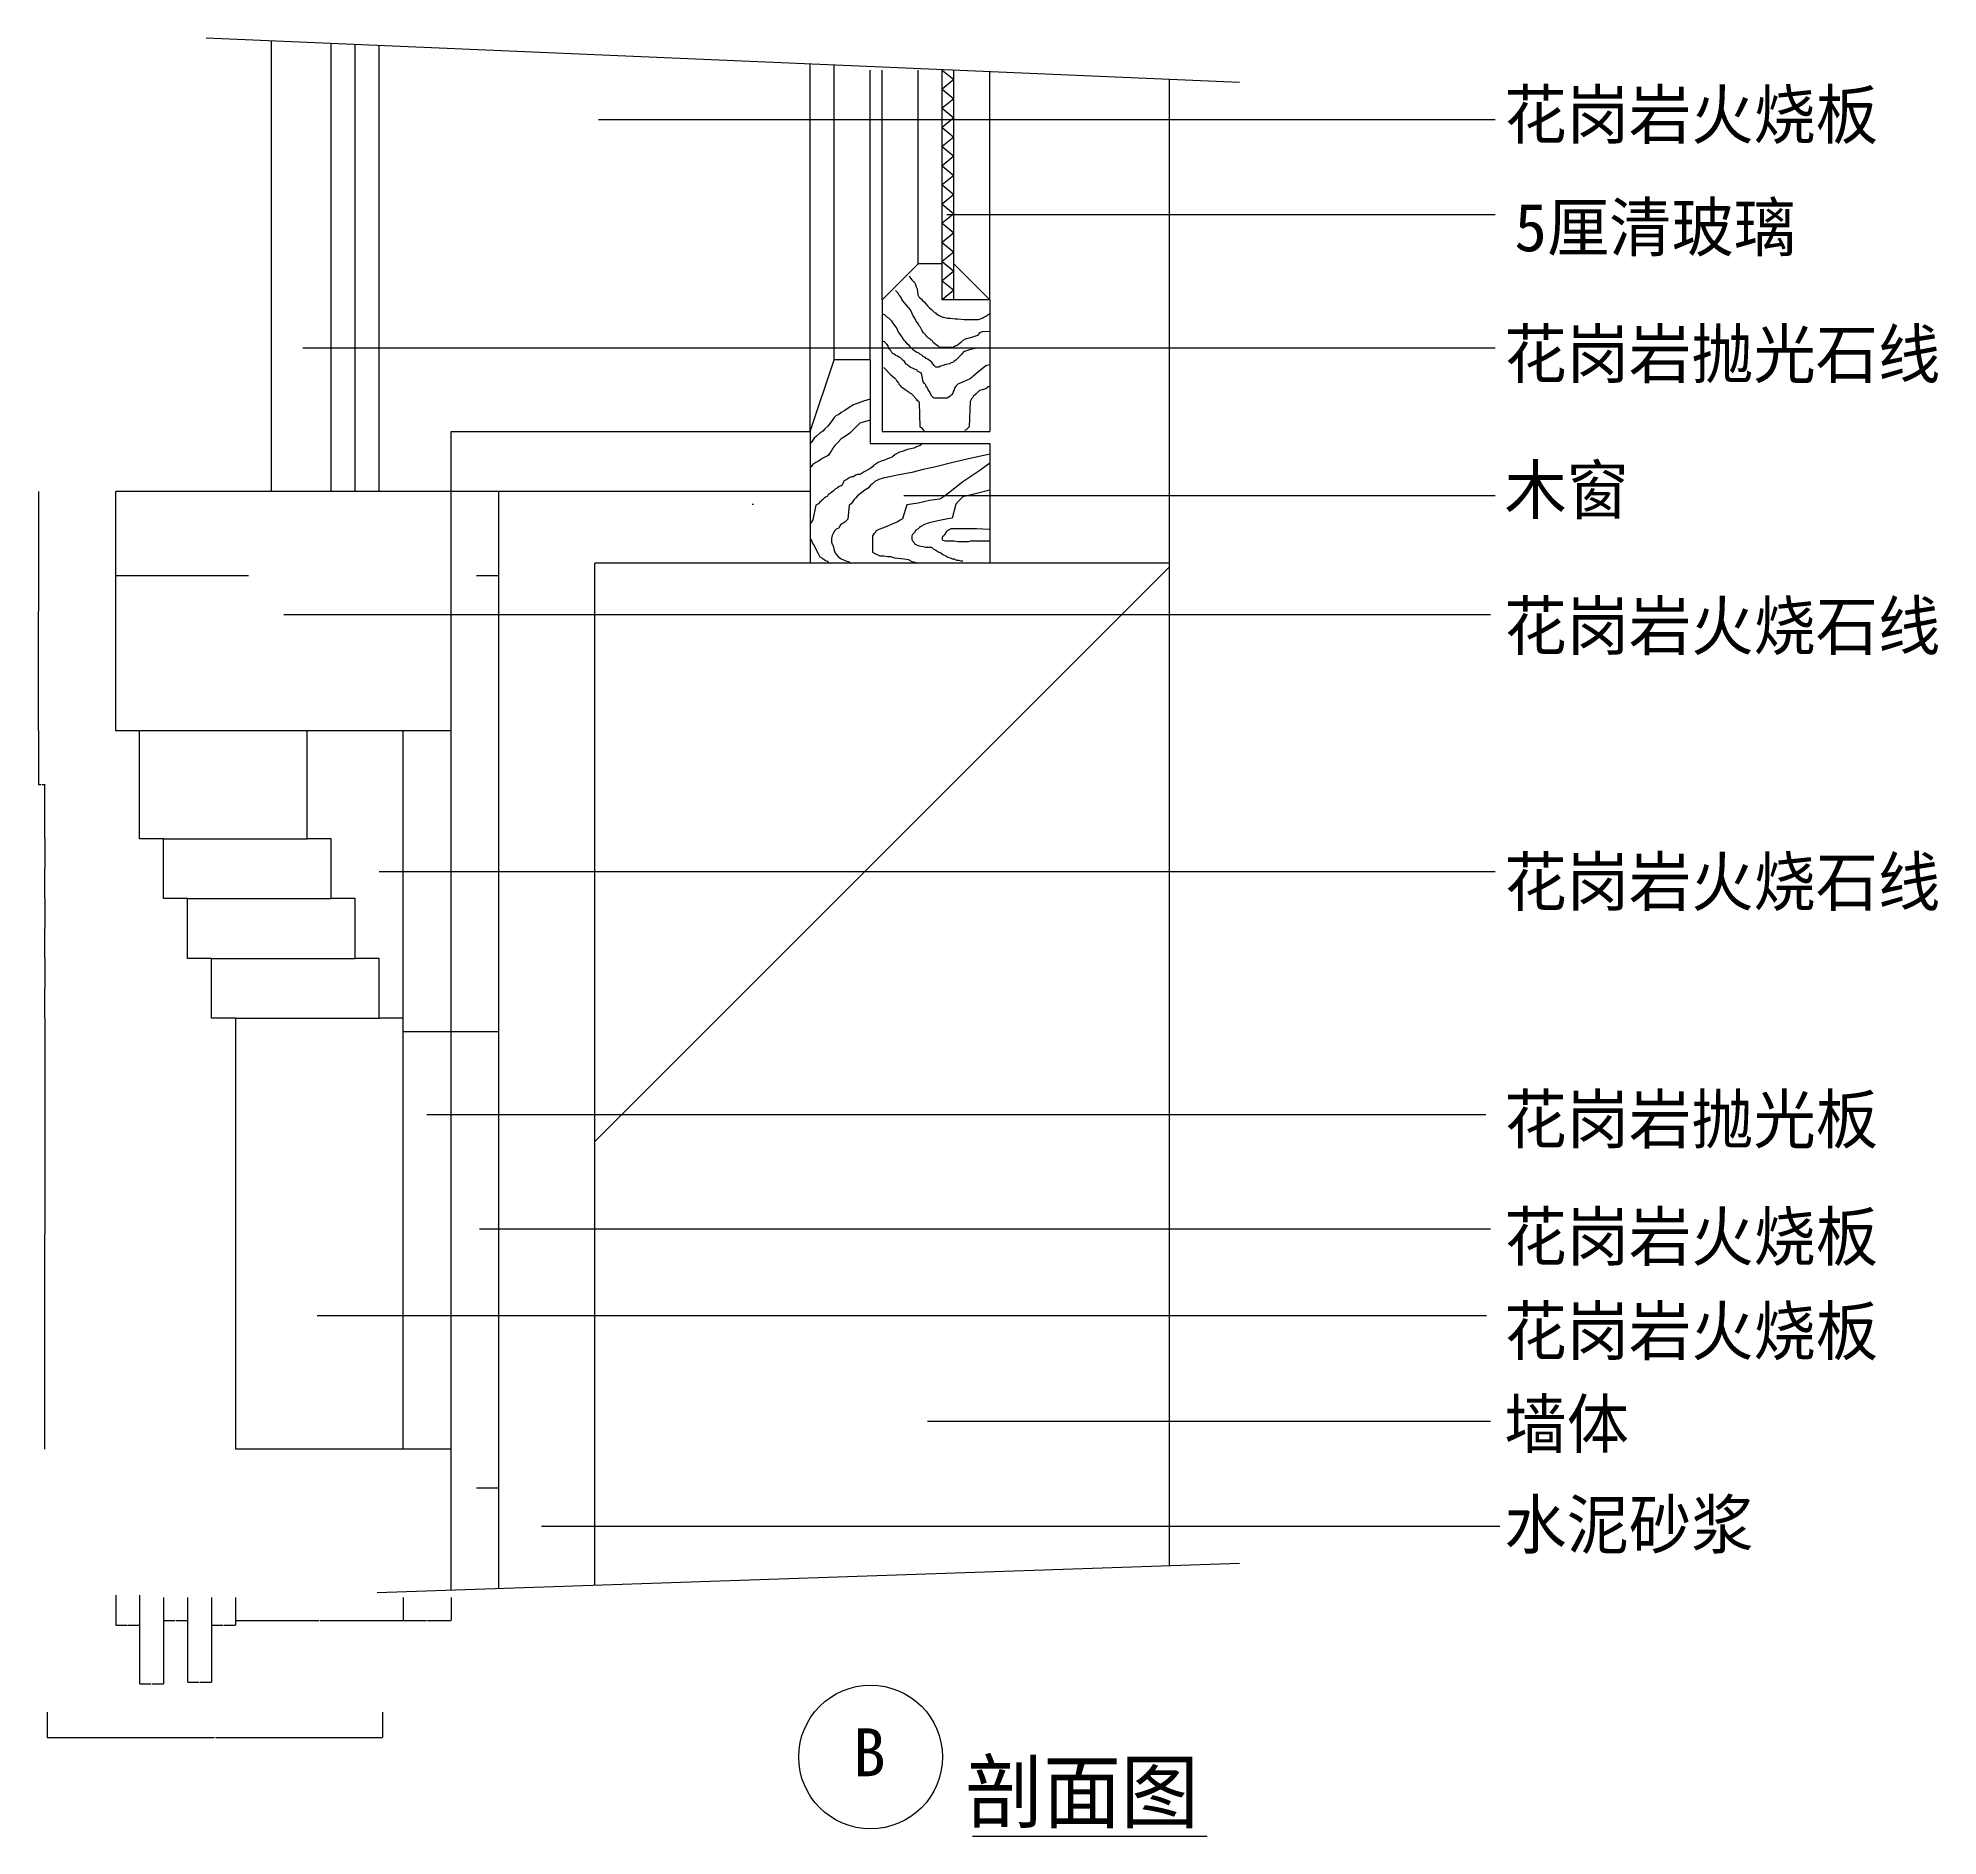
# Model space of a CAD drawing. Header units: metres. Extents: x 204 to 9002, y 227 to 11768.
# Drawn here: x 514 to 4481, y 227 to 3981 of the extents above; entities that cross this region are included whole.
import ezdxf

# ---------------------------------------------------------------- set-up
doc = ezdxf.new("R2010")
doc.units = ezdxf.units.M
for name, color, linetype in [('2', 2, 'Continuous'), ('3', 3, 'Continuous'), ('4', 4, 'Continuous'), ('7', 7, 'Continuous'), ('BH', 3, 'Continuous'), ('DIM', 3, 'Continuous'), ('TEXT', 3, 'Continuous')]:
    doc.layers.add(name, color=color, linetype=linetype)
doc.dimstyles.get("Standard").update_dxf_attribs({"dimtxt": 2.5, "dimasz": 2.5, "dimexe": 1.25, "dimexo": 0.625, "dimtad": 1, "dimcen": 2.5, "dimazin": 3, "dimtfac": 1, "dimtmove": 0, "dimatfit": 3})

# ---------------------------------------------------------------- blocks, each defined once
blk = doc.blocks.new('BH2')
at = {"layer": 'BH'}
blk.add_lwpolyline([(0, 32), (5, 28), (0, 24), (5, 20), (0, 16), (5, 12), (0, 8), (5, 4), (0, 0)], dxfattribs=at)
blk = doc.blocks.new('*D1')
for p, q in [((528.98, 2184.16), (528.98, 2121.66)), ((528.73, 2121.66), (528.48, 2121.66)), ((528.98, 2059.16), (528.98, 2121.66)), ((528.98, 2121.66), (528.98, 2121.66)), ((529.23, 2121.66), (529.48, 2121.66))]:
    blk.add_line(p, q)
at = {"layer": 'Defpoints'}
for p in [(528.98, 2184.16), (528.98, 2121.66), (528.98, 2059.16)]:
    blk.add_point(p, dxfattribs=at)
at = {"layer": 'DIM', "insert": (528.98, 2122.785), "char_height": 1, "attachment_point": 5}
blk.add_mtext('25', dxfattribs=at)
blk = doc.blocks.new('*D2')
for p, q in [((528.98, 2309.16), (528.98, 2246.66)), ((528.73, 2246.66), (528.48, 2246.66)), ((528.98, 2184.16), (528.98, 2246.66)), ((528.98, 2246.66), (528.98, 2246.66)), ((529.23, 2246.66), (529.48, 2246.66))]:
    blk.add_line(p, q)
at = {"layer": 'Defpoints'}
for p in [(528.98, 2309.16), (528.98, 2246.66), (528.98, 2184.16)]:
    blk.add_point(p, dxfattribs=at)
at = {"layer": 'DIM', "insert": (528.98, 2247.785), "char_height": 1, "attachment_point": 5}
blk.add_mtext('25', dxfattribs=at)
blk = doc.blocks.new('*D3')
for p, q in [((515.53, 2534.16), (515.53, 2421.66)), ((521.255, 2421.66), (515.28, 2421.66)), ((529.23, 2421.66), (523.255, 2421.66)), ((528.98, 2309.16), (528.98, 2421.66))]:
    blk.add_line(p, q)
at = {"layer": 'Defpoints'}
for p in [(515.53, 2534.16), (528.98, 2421.66), (528.98, 2309.16)]:
    blk.add_point(p, dxfattribs=at)
at = {"layer": 'DIM', "insert": (522.255, 2421.66), "char_height": 1, "attachment_point": 5}
blk.add_mtext('45', dxfattribs=at)
blk = doc.blocks.new('*D4')
for p, q in [((515.53, 3034.16), (515.53, 2784.16)), ((515.28, 2784.16), (515.03, 2784.16)), ((515.53, 2534.16), (515.53, 2784.16)), ((515.53, 2784.16), (515.53, 2784.16)), ((515.78, 2784.16), (516.03, 2784.16))]:
    blk.add_line(p, q)
at = {"layer": 'Defpoints'}
for p in [(515.53, 3034.16), (515.53, 2784.16), (515.53, 2534.16)]:
    blk.add_point(p, dxfattribs=at)
at = {"layer": 'DIM', "insert": (515.53, 2785.285), "char_height": 1, "attachment_point": 5}
blk.add_mtext('100', dxfattribs=at)
blk = doc.blocks.new('*D5')
for p, q in [((528.98, 1934.16), (528.98, 1484.16)), ((528.73, 1484.16), (528.48, 1484.16)), ((528.98, 1034.16), (528.98, 1484.16)), ((528.98, 1484.16), (528.98, 1484.16)), ((529.23, 1484.16), (529.48, 1484.16))]:
    blk.add_line(p, q)
at = {"layer": 'Defpoints'}
for p in [(528.98, 1934.16), (528.98, 1484.16), (528.98, 1034.16)]:
    blk.add_point(p, dxfattribs=at)
at = {"layer": 'DIM', "insert": (528.98, 1485.285), "char_height": 1, "attachment_point": 5}
blk.add_mtext('180', dxfattribs=at)
blk = doc.blocks.new('*D6')
for p, q in [((528.98, 2059.16), (528.98, 1996.66)), ((528.73, 1996.66), (528.48, 1996.66)), ((528.98, 1934.16), (528.98, 1996.66)), ((528.98, 1996.66), (528.98, 1996.66)), ((529.23, 1996.66), (529.48, 1996.66))]:
    blk.add_line(p, q)
at = {"layer": 'Defpoints'}
for p in [(528.98, 2059.16), (528.98, 1996.66), (528.98, 1934.16)]:
    blk.add_point(p, dxfattribs=at)
at = {"layer": 'DIM', "insert": (528.98, 1997.785), "char_height": 1, "attachment_point": 5}
blk.add_mtext('25', dxfattribs=at)
blk = doc.blocks.new('*D7')
for p, q in [((926.59, 724.72), (926.59, 676.77)), ((1276.59, 724.72), (1276.59, 676.77)), ((926.84, 676.77), (1100.59, 676.77)), ((1102.59, 676.77), (1276.34, 676.77))]:
    blk.add_line(p, q)
at = {"layer": 'Defpoints'}
for p in [(926.59, 724.72), (1276.59, 724.72), (926.59, 676.77)]:
    blk.add_point(p, dxfattribs=at)
at = {"layer": 'DIM', "insert": (1101.59, 676.77), "char_height": 1, "attachment_point": 5}
blk.add_mtext('70', dxfattribs=at)
blk = doc.blocks.new('*D8')
for p, q in [((533.35, 485.45), (533.35, 432.44)), ((1233.35, 485.45), (1233.35, 432.44)), ((533.6, 432.44), (881.85, 432.44)), ((884.85, 432.44), (1233.1, 432.44))]:
    blk.add_line(p, q)
at = {"layer": 'Defpoints'}
for p in [(533.35, 485.45), (1233.35, 485.45), (533.35, 432.44)]:
    blk.add_point(p, dxfattribs=at)
at = {"layer": 'DIM', "insert": (883.35, 432.44), "char_height": 1, "attachment_point": 5}
blk.add_mtext('140', dxfattribs=at)
blk = doc.blocks.new('*D9')
for p, q in [((876.59, 724.72), (876.59, 666.77)), ((926.59, 724.72), (926.59, 666.77)), ((876.84, 666.77), (900.59, 666.77)), ((902.59, 666.77), (926.34, 666.77))]:
    blk.add_line(p, q)
at = {"layer": 'Defpoints'}
for p in [(876.59, 724.72), (926.59, 724.72), (876.59, 666.77)]:
    blk.add_point(p, dxfattribs=at)
at = {"layer": 'DIM', "insert": (901.59, 666.77), "char_height": 1, "attachment_point": 5}
blk.add_mtext('10', dxfattribs=at)
blk = doc.blocks.new('*D10')
for p, q in [((826.59, 724.72), (826.59, 547.76)), ((876.59, 724.72), (876.59, 547.76)), ((826.84, 547.76), (850.59, 547.76)), ((852.59, 547.76), (876.34, 547.76))]:
    blk.add_line(p, q)
at = {"layer": 'Defpoints'}
for p in [(826.59, 724.72), (876.59, 724.72), (826.59, 547.76)]:
    blk.add_point(p, dxfattribs=at)
at = {"layer": 'DIM', "insert": (851.59, 547.76), "char_height": 1, "attachment_point": 5}
blk.add_mtext('10', dxfattribs=at)
blk = doc.blocks.new('*D11')
for p, q in [((776.59, 724.72), (776.59, 676.77)), ((826.59, 724.72), (826.59, 676.77)), ((776.84, 676.77), (800.59, 676.77)), ((802.59, 676.77), (826.34, 676.77))]:
    blk.add_line(p, q)
at = {"layer": 'Defpoints'}
for p in [(776.59, 724.72), (826.59, 724.72), (776.59, 676.77)]:
    blk.add_point(p, dxfattribs=at)
at = {"layer": 'DIM', "insert": (801.59, 676.77), "char_height": 1, "attachment_point": 5}
blk.add_mtext('10', dxfattribs=at)
blk = doc.blocks.new('*D12')
for p, q in [((676.59, 729.76), (676.59, 666.77)), ((726.59, 729.76), (726.59, 666.77)), ((676.84, 666.77), (700.59, 666.77)), ((702.59, 666.77), (726.34, 666.77))]:
    blk.add_line(p, q)
at = {"layer": 'Defpoints'}
for p in [(676.59, 729.76), (726.59, 729.76), (676.59, 666.77)]:
    blk.add_point(p, dxfattribs=at)
at = {"layer": 'DIM', "insert": (701.59, 666.77), "char_height": 1, "attachment_point": 5}
blk.add_mtext('10', dxfattribs=at)
blk = doc.blocks.new('*D13')
for p, q in [((726.59, 729.76), (726.59, 544.83)), ((776.59, 724.72), (776.59, 544.83)), ((726.84, 544.83), (750.59, 544.83)), ((752.59, 544.83), (776.34, 544.83))]:
    blk.add_line(p, q)
at = {"layer": 'Defpoints'}
for p in [(726.59, 729.76), (776.59, 724.72), (726.59, 544.83)]:
    blk.add_point(p, dxfattribs=at)
at = {"layer": 'DIM', "insert": (751.59, 544.83), "char_height": 1, "attachment_point": 5}
blk.add_mtext('10', dxfattribs=at)
blk = doc.blocks.new('*D14')
for p, q in [((1276.59, 724.72), (1276.59, 676.77)), ((1376.59, 724.72), (1376.59, 676.77)), ((1276.84, 676.77), (1325.59, 676.77)), ((1327.59, 676.77), (1376.34, 676.77))]:
    blk.add_line(p, q)
at = {"layer": 'Defpoints'}
for p in [(1276.59, 724.72), (1376.59, 724.72), (1276.59, 676.77)]:
    blk.add_point(p, dxfattribs=at)
at = {"layer": 'DIM', "insert": (1326.59, 676.77), "char_height": 1, "attachment_point": 5}
blk.add_mtext('20', dxfattribs=at)

msp = doc.modelspace()

# ---------------------------------------------------------------- hatches: boundary and pattern name
at = {"layer": 'BH'}
h = msp.add_hatch(dxfattribs=at)
h.set_pattern_fill('BRASS', scale=300)
h.paths.add_polyline_path([(2126.59, 3034.16), (2126.59, 3159.16), (1376.59, 3159.16), (1376.59, 3034.16), (1476.59, 3034.16), (1526.59, 3034.16)])
h.paths.add_polyline_path([(1376.59, 2534.16), (1376.59, 3034.16), (676.59, 3034.16), (676.59, 2534.16)])
h.paths.add_polyline_path([(1276.59, 2534.16), (1076.59, 2534.16), (1076.59, 2309.16), (1126.59, 2309.16), (1126.59, 2184.16), (1176.59, 2184.16), (1176.59, 2059.16), (1226.59, 2059.16), (1226.59, 1934.16), (1276.59, 1934.16)])
h.paths.add_polyline_path([(1376.59, 2534.16), (1276.59, 2534.16), (1276.59, 1034.16), (1376.59, 1034.16)])
h.paths.add_polyline_path([(1376.59, 740.55), (1476.59, 743.95), (1476.59, 3034.16), (1376.59, 3034.16)])
h = msp.add_hatch(dxfattribs=at)
h.set_pattern_fill('AR-CONC', scale=15)
h.paths.add_polyline_path([(1676.59, 2884.16), (2126.59, 2884.16), (2126.59, 3034.16), (1476.59, 3034.16), (1476.59, 743.95), (1676.59, 750.75)])
h = msp.add_hatch(dxfattribs=at)
h.set_pattern_fill('ANSI31', scale=1500)
h.paths.add_polyline_path([(2876.59, 2884.16), (1676.59, 2884.16), (1676.59, 750.75), (2876.59, 791.53)])

# ---------------------------------------------------------------- linework, layer by layer
at = {"layer": '2'}
for p, q in [((2876.59, 2884.16), (1676.59, 2884.16)), ((1676.59, 750.75), (1676.59, 2884.16)), ((2876.59, 791.53), (2876.59, 2884.16))]:
    msp.add_line(p, q, dxfattribs=at)
at = {"layer": '3'}
for p, q in [((865.26, 3981.02), (3022.43, 3888.64)), ((2176.59, 3309.16), (2176.59, 3924.87)), ((2351.59, 3509.16), (2351.59, 3914.16)), ((1222.61, 735.32), (3022.43, 796.49))]:
    msp.add_line(p, q, dxfattribs=at)
at = {"layer": '4'}
for p, q in [((1001.59, 3034.16), (1001.59, 3975.19)), ((1226.59, 3034.16), (1226.59, 3965.55)), ((2876.59, 2884.16), (2876.59, 3894.89)), ((2351.59, 3509.16), (2276.59, 3434.16)), ((2401.59, 3509.16), (2351.59, 3509.16)), ((2426.59, 3509.16), (2501.59, 3434.16)), ((2276.59, 3434.16), (2276.59, 3159.16)), ((2501.59, 3434.16), (2401.59, 3434.16)), ((2501.59, 3434.16), (2501.59, 3159.16)), ((2126.59, 3159.16), (2176.59, 3309.16)), ((2251.59, 3309.16), (2176.59, 3309.16)), ((2251.59, 3309.16), (2251.59, 3134.16)), ((1376.59, 3159.16), (2126.59, 3159.16)), ((1376.59, 3034.16), (1376.59, 3159.16)), ((2126.59, 3159.16), (2126.59, 2884.16)), ((2251.59, 3134.16), (2501.59, 3134.16)), ((2276.59, 3159.16), (2501.59, 3159.16)), ((2501.59, 3134.16), (2501.59, 2884.16)), ((676.59, 2534.16), (676.59, 3034.16)), ((1526.59, 3034.16), (676.59, 3034.16)), ((1376.59, 740.55), (1376.59, 3034.16)), ((1476.59, 3034.16), (1376.59, 3034.16)), ((2126.59, 3034.16), (1426.59, 3034.16)), ((1476.59, 743.95), (1476.59, 3034.16)), ((1376.59, 2534.16), (676.59, 2534.16)), ((1276.59, 1034.16), (1276.59, 2534.16)), ((926.59, 1934.16), (926.59, 1034.16)), ((1376.59, 1034.16), (926.59, 1034.16))]:
    msp.add_line(p, q, dxfattribs=at)
for points in [[(926.59, 1934.16), (876.59, 1934.16), (876.59, 2059.16), (826.59, 2059.16), (826.59, 2184.16), (776.59, 2184.16), (776.59, 2309.16), (726.59, 2309.16), (726.59, 2534.16)], [(1276.59, 1934.16), (1226.59, 1934.16), (1226.59, 2059.16), (1176.59, 2059.16), (1176.59, 2184.16), (1126.59, 2184.16), (1126.59, 2309.16), (1076.59, 2309.16), (1076.59, 2534.16)]]:
    msp.add_lwpolyline(points, dxfattribs=at)
at = {"layer": '7'}
for p, q in [((1126.59, 3034.16), (1126.59, 3969.83)), ((1176.59, 3034.16), (1176.59, 3967.69)), ((2126.59, 3159.16), (2126.59, 3927.01)), ((2251.59, 3309.16), (2251.59, 3914.16)), ((2276.59, 3434.16), (2276.59, 3914.16)), ((2401.59, 3434.16), (2401.59, 3915.23)), ((2426.59, 3434.16), (2426.59, 3914.16)), ((2501.59, 3434.16), (2501.59, 3910.95)), ((776.59, 2309.16), (1076.59, 2309.16)), ((826.59, 2184.16), (1126.59, 2184.16)), ((876.59, 2059.16), (1176.59, 2059.16)), ((926.59, 1934.16), (1226.59, 1934.16))]:
    msp.add_line(p, q, dxfattribs=at)
at = {"layer": 'BH'}
for p, q in [((2307.05, 3450.74), (2304.33, 3453.46)), ((2333.33, 3484.32), (2336.05, 3479.78)), ((2336.05, 3479.78), (2338.77, 3476.15)), ((2338.77, 3476.15), (2341.49, 3473.43)), ((2341.49, 3473.43), (2343.3, 3471.62)), ((2343.3, 3471.62), (2345.12, 3468.89)), ((2345.12, 3468.89), (2346.02, 3466.17)), ((2346.02, 3466.17), (2347.83, 3461.63)), ((2347.83, 3461.63), (2349.65, 3457.09)), ((2349.65, 3457.09), (2351.46, 3444.39)), ((2309.77, 3448.02), (2307.05, 3450.74)), ((2311.58, 3444.39), (2309.77, 3448.02)), ((2313.39, 3442.57), (2311.58, 3444.39)), ((2314.3, 3440.76), (2313.39, 3442.57)), ((2316.11, 3438.94), (2314.3, 3440.76)), ((2317.93, 3435.31), (2316.11, 3438.94)), ((2320.64, 3431.68), (2317.93, 3435.31)), ((2323.36, 3428.05), (2320.64, 3431.68)), ((2336.05, 3413.53), (2323.36, 3428.05)), ((2341.49, 3400.83), (2336.05, 3413.53)), ((2351.46, 3444.39), (2353.27, 3440.76)), ((2353.27, 3440.76), (2355.99, 3438.04)), ((2355.99, 3438.04), (2357.8, 3436.22)), ((2357.8, 3436.22), (2360.52, 3432.59)), ((2360.52, 3432.59), (2364.15, 3429.87)), ((2364.15, 3429.87), (2367.77, 3426.24)), ((2367.77, 3426.24), (2371.4, 3421.7)), ((2371.4, 3421.7), (2375.02, 3418.07)), ((2375.02, 3418.07), (2379.56, 3414.44)), ((2379.56, 3414.44), (2383.18, 3410.81)), ((2282.58, 3402.64), (2278.05, 3404.46)), ((2288.02, 3397.2), (2282.58, 3402.64)), ((2290.74, 3396.29), (2288.02, 3397.2)), ((2293.45, 3393.57), (2290.74, 3396.29)), ((2297.08, 3389.94), (2293.45, 3393.57)), ((2299.8, 3385.4), (2297.08, 3389.94)), ((2301.61, 3382.67), (2299.8, 3385.4)), ((2303.42, 3380.86), (2301.61, 3382.67)), ((2306.14, 3377.23), (2303.42, 3380.86)), ((2307.96, 3374.51), (2306.14, 3377.23)), ((2308.86, 3370.88), (2307.96, 3374.51)), ((2345.12, 3396.29), (2341.49, 3400.83)), ((2346.93, 3390.84), (2345.12, 3396.29)), ((2349.65, 3387.21), (2346.93, 3390.84)), ((2352.37, 3383.58), (2349.65, 3387.21)), ((2354.18, 3379.95), (2352.37, 3383.58)), ((2355.99, 3378.14), (2354.18, 3379.95)), ((2359.62, 3370.88), (2355.99, 3378.14)), ((2383.18, 3410.81), (2385.9, 3408.09)), ((2385.9, 3408.09), (2387.71, 3407.18)), ((2387.71, 3407.18), (2389.53, 3405.36)), ((2389.53, 3405.36), (2392.25, 3403.55)), ((2392.25, 3403.55), (2395.87, 3401.73)), ((2395.87, 3401.73), (2398.59, 3399.92)), ((2398.59, 3399.92), (2403.12, 3398.1)), ((2403.12, 3398.1), (2407.65, 3397.2)), ((2407.65, 3397.2), (2413.09, 3396.29)), ((2413.09, 3396.29), (2418.53, 3396.29)), ((2418.53, 3396.29), (2423.97, 3395.38)), ((2423.97, 3395.38), (2429.4, 3394.47)), ((2429.4, 3394.47), (2434.84, 3394.47)), ((2434.84, 3394.47), (2447.53, 3393.57)), ((2447.53, 3393.57), (2477.44, 3393.57)), ((2477.44, 3393.57), (2481.97, 3394.47)), ((2481.97, 3394.47), (2485.6, 3396.29)), ((2485.6, 3396.29), (2489.22, 3398.1)), ((2489.22, 3398.1), (2492.85, 3399.92)), ((2492.85, 3399.92), (2497.38, 3402.64)), ((2497.38, 3402.64), (2500.1, 3404.46)), ((2500.1, 3404.46), (2501.59, 3405.95)), ((2281.67, 3346.37), (2278.95, 3347.28)), ((2286.2, 3341.84), (2281.67, 3346.37)), ((2288.92, 3338.2), (2286.2, 3341.84)), ((2289.83, 3334.57), (2288.92, 3338.2)), ((2290.74, 3331.85), (2289.83, 3334.57)), ((2292.55, 3330.94), (2290.74, 3331.85)), ((2311.58, 3366.34), (2308.86, 3370.88)), ((2314.3, 3362.71), (2311.58, 3366.34)), ((2317.02, 3358.17), (2314.3, 3362.71)), ((2318.83, 3355.45), (2317.02, 3358.17)), ((2319.74, 3353.63), (2318.83, 3355.45)), ((2322.46, 3350), (2319.74, 3353.63)), ((2325.18, 3347.28), (2322.46, 3350)), ((2328.8, 3342.74), (2325.18, 3347.28)), ((2333.33, 3339.11), (2328.8, 3342.74)), ((2336.05, 3335.48), (2333.33, 3339.11)), ((2338.77, 3332.76), (2336.05, 3335.48)), ((2341.49, 3330.04), (2338.77, 3332.76)), ((2363.24, 3365.43), (2359.62, 3370.88)), ((2365.05, 3363.62), (2363.24, 3365.43)), ((2366.87, 3360.89), (2365.05, 3363.62)), ((2368.68, 3359.99), (2366.87, 3360.89)), ((2370.49, 3357.26), (2368.68, 3359.99)), ((2373.21, 3354.54), (2370.49, 3357.26)), ((2375.93, 3352.73), (2373.21, 3354.54)), ((2378.65, 3350), (2375.93, 3352.73)), ((2381.37, 3349.1), (2378.65, 3350)), ((2383.18, 3345.47), (2381.37, 3349.1)), ((2386.81, 3342.74), (2383.18, 3345.47)), ((2389.53, 3340.02), (2386.81, 3342.74)), ((2393.15, 3338.2), (2389.53, 3340.02)), ((2395.87, 3335.48), (2393.15, 3338.2)), ((2398.59, 3334.57), (2395.87, 3335.48)), ((2423.06, 3334.57), (2398.59, 3334.57)), ((2425.78, 3335.48), (2423.06, 3334.57)), ((2429.4, 3337.3), (2425.78, 3335.48)), ((2433.03, 3339.11), (2429.4, 3337.3)), ((2436.66, 3341.84), (2433.03, 3339.11)), ((2441.19, 3345.47), (2436.66, 3341.84)), ((2444.81, 3349.1), (2441.19, 3345.47)), ((2450.25, 3351.82), (2444.81, 3349.1)), ((2462.94, 3355.45), (2450.25, 3351.82)), ((2473.82, 3333.67), (2459.31, 3330.04)), ((2475.63, 3359.99), (2462.94, 3355.45)), ((2501.59, 3333.67), (2473.82, 3333.67)), ((2480.16, 3365.43), (2475.63, 3359.99)), ((2485.6, 3367.25), (2480.16, 3365.43)), ((2500.1, 3368.15), (2485.6, 3367.25)), ((2501.59, 3368.15), (2500.1, 3368.15)), ((2279.86, 3292.83), (2294.36, 3278.31)), ((2293.45, 3329.13), (2292.55, 3330.94)), ((2295.27, 3327.31), (2293.45, 3329.13)), ((2297.08, 3324.59), (2295.27, 3327.31)), ((2299.8, 3321.87), (2297.08, 3324.59)), ((2301.61, 3320.96), (2299.8, 3321.87)), ((2305.24, 3318.24), (2301.61, 3320.96)), ((2308.86, 3316.42), (2305.24, 3318.24)), ((2312.49, 3314.61), (2308.86, 3316.42)), ((2314.3, 3313.7), (2312.49, 3314.61)), ((2320.64, 3307.35), (2314.3, 3313.7)), ((2323.36, 3305.53), (2320.64, 3307.35)), ((2326.99, 3300.09), (2323.36, 3305.53)), ((2329.71, 3298.27), (2326.99, 3300.09)), ((2332.43, 3295.55), (2329.71, 3298.27)), ((2336.05, 3292.83), (2332.43, 3295.55)), ((2339.68, 3291.92), (2336.05, 3292.83)), ((2345.12, 3327.31), (2341.49, 3330.04)), ((2348.74, 3324.59), (2345.12, 3327.31)), ((2352.37, 3323.68), (2348.74, 3324.59)), ((2355.09, 3320.96), (2352.37, 3323.68)), ((2358.71, 3319.15), (2355.09, 3320.96)), ((2363.24, 3315.52), (2358.71, 3319.15)), ((2366.87, 3313.7), (2363.24, 3315.52)), ((2368.68, 3311.89), (2366.87, 3313.7)), ((2371.4, 3310.07), (2368.68, 3311.89)), ((2375.02, 3308.26), (2371.4, 3310.07)), ((2377.74, 3306.44), (2375.02, 3308.26)), ((2379.56, 3304.63), (2377.74, 3306.44)), ((2382.28, 3300.99), (2379.56, 3304.63)), ((2384.99, 3297.36), (2382.28, 3300.99)), ((2388.62, 3293.73), (2384.99, 3297.36)), ((2394.96, 3293.73), (2388.62, 3293.73)), ((2398.59, 3295.55), (2394.96, 3293.73)), ((2404.03, 3297.36), (2398.59, 3295.55)), ((2409.47, 3299.18), (2404.03, 3297.36)), ((2414, 3300.09), (2409.47, 3299.18)), ((2417.62, 3300.99), (2414, 3300.09)), ((2420.34, 3302.81), (2417.62, 3300.99)), ((2423.97, 3303.72), (2420.34, 3302.81)), ((2426.69, 3306.44), (2423.97, 3303.72)), ((2430.31, 3308.26), (2426.69, 3306.44)), ((2433.94, 3311.89), (2430.31, 3308.26)), ((2437.56, 3315.52), (2433.94, 3311.89)), ((2442.09, 3320.05), (2437.56, 3315.52)), ((2446.63, 3325.5), (2442.09, 3320.05)), ((2459.31, 3330.04), (2446.63, 3325.5)), ((2492.85, 3296.46), (2474.72, 3281.94)), ((2501.59, 3298.65), (2492.85, 3296.46)), ((2294.36, 3278.31), (2299.8, 3273.77)), ((2299.8, 3273.77), (2303.42, 3271.05)), ((2303.42, 3271.05), (2305.24, 3268.32)), ((2305.24, 3268.32), (2307.05, 3264.69)), ((2307.05, 3264.69), (2310.67, 3260.15)), ((2310.67, 3260.15), (2312.49, 3257.43)), ((2312.49, 3257.43), (2314.3, 3255.62)), ((2314.3, 3255.62), (2316.11, 3252.89)), ((2316.11, 3252.89), (2317.02, 3251.99)), ((2344.21, 3289.2), (2339.68, 3291.92)), ((2348.74, 3288.29), (2344.21, 3289.2)), ((2350.55, 3285.57), (2348.74, 3288.29)), ((2353.27, 3283.75), (2350.55, 3285.57)), ((2355.99, 3282.84), (2353.27, 3283.75)), ((2357.8, 3281.94), (2355.99, 3282.84)), ((2359.62, 3277.4), (2357.8, 3281.94)), ((2362.34, 3262.88), (2359.62, 3277.4)), ((2365.05, 3259.25), (2362.34, 3262.88)), ((2367.77, 3256.52), (2365.05, 3259.25)), ((2368.68, 3252.89), (2367.77, 3256.52)), ((2370.49, 3251.08), (2368.68, 3252.89)), ((2430.31, 3253.8), (2427.59, 3250.17)), ((2434.84, 3258.34), (2430.31, 3253.8)), ((2447.53, 3263.79), (2434.84, 3258.34)), ((2460.22, 3269.23), (2447.53, 3263.79)), ((2474.72, 3281.94), (2460.22, 3269.23)), ((2498.29, 3252.89), (2492.85, 3248.36)), ((2501.59, 3253.51), (2498.29, 3252.89)), ((2216.57, 3215.14), (2207.67, 3209.2)), ((2237.35, 3222.58), (2216.57, 3215.14)), ((2251.59, 3226.65), (2237.35, 3222.58)), ((2317.02, 3251.99), (2318.83, 3251.08)), ((2318.83, 3251.08), (2321.55, 3249.26)), ((2321.55, 3249.26), (2324.27, 3247.45)), ((2324.27, 3247.45), (2326.99, 3245.63)), ((2326.99, 3245.63), (2330.61, 3242.91)), ((2330.61, 3242.91), (2333.33, 3241.1)), ((2333.33, 3241.1), (2336.96, 3238.37)), ((2336.96, 3238.37), (2339.68, 3235.65)), ((2339.68, 3235.65), (2346.93, 3228.39)), ((2346.93, 3228.39), (2347.83, 3226.58)), ((2347.83, 3226.58), (2348.74, 3224.76)), ((2348.74, 3224.76), (2352.37, 3222.95)), ((2352.37, 3222.95), (2354.18, 3220.22)), ((2354.18, 3220.22), (2355.09, 3169.32)), ((2372.31, 3247.45), (2370.49, 3251.08)), ((2375.02, 3243.82), (2372.31, 3247.45)), ((2380.46, 3232.93), (2375.02, 3243.82)), ((2383.18, 3230.21), (2380.46, 3232.93)), ((2384.99, 3229.3), (2383.18, 3230.21)), ((2412.18, 3229.3), (2384.99, 3229.3)), ((2415.81, 3231.11), (2412.18, 3229.3)), ((2418.53, 3232.93), (2415.81, 3231.11)), ((2421.25, 3235.65), (2418.53, 3232.93)), ((2423.97, 3239.28), (2421.25, 3235.65)), ((2424.87, 3242.91), (2423.97, 3239.28)), ((2426.69, 3246.54), (2424.87, 3242.91)), ((2427.59, 3250.17), (2426.69, 3246.54)), ((2460.22, 3222.04), (2458.41, 3169.32)), ((2462.94, 3227.48), (2460.22, 3222.04)), ((2465.66, 3230.21), (2462.94, 3227.48)), ((2467.47, 3232.93), (2465.66, 3230.21)), ((2472, 3237.47), (2467.47, 3232.93)), ((2475.63, 3241.1), (2472, 3237.47)), ((2480.16, 3244.73), (2475.63, 3241.1)), ((2492.85, 3248.36), (2480.16, 3244.73)), ((2172.05, 3182.45), (2163.15, 3170.56)), ((2176.5, 3188.39), (2172.05, 3182.45)), ((2180.96, 3192.85), (2176.5, 3188.39)), ((2185.41, 3194.34), (2180.96, 3192.85)), ((2191.34, 3198.8), (2185.41, 3194.34)), ((2198.76, 3203.26), (2191.34, 3198.8)), ((2207.67, 3209.2), (2198.76, 3203.26)), ((2229.93, 3176.51), (2209.15, 3155.7)), ((2251.59, 3183.28), (2229.93, 3176.51)), ((2127.53, 3134.89), (2126.59, 3133.96)), ((2129.01, 3137.87), (2127.53, 3134.89)), ((2130.5, 3137.87), (2129.01, 3137.87)), ((2134.95, 3145.3), (2130.5, 3139.35)), ((2130.5, 3139.35), (2130.5, 3137.87)), ((2139.4, 3149.76), (2134.95, 3145.3)), ((2146.82, 3155.7), (2139.4, 3149.76)), ((2152.76, 3160.16), (2146.82, 3155.7)), ((2157.21, 3164.62), (2152.76, 3160.16)), ((2163.15, 3170.56), (2157.21, 3164.62)), ((2183.92, 3136.38), (2177.99, 3130.44)), ((2191.34, 3143.81), (2183.92, 3136.38)), ((2200.25, 3149.76), (2191.34, 3143.81)), ((2209.15, 3155.7), (2200.25, 3149.76)), ((2355.09, 3169.32), (2357.8, 3167.5)), ((2360.73, 3134.16), (2356.08, 3130.44)), ((2357.8, 3167.5), (2362.34, 3162.96)), ((2362.34, 3162.96), (2365.05, 3160.24)), ((2452.06, 3162.96), (2448.44, 3161.15)), ((2454.78, 3165.68), (2452.06, 3162.96)), ((2457.5, 3168.41), (2454.78, 3165.68)), ((2458.41, 3169.32), (2457.5, 3168.41)), ((2137.92, 3094.77), (2131.98, 3090.31)), ((2143.85, 3097.74), (2137.92, 3094.77)), ((2148.3, 3100.71), (2143.85, 3097.74)), ((2152.76, 3103.69), (2148.3, 3100.71)), ((2158.69, 3106.66), (2152.76, 3103.69)), ((2161.66, 3108.14), (2158.69, 3106.66)), ((2164.63, 3109.63), (2161.66, 3108.14)), ((2167.6, 3114.09), (2164.63, 3109.63)), ((2170.57, 3120.03), (2167.6, 3114.09)), ((2173.53, 3124.49), (2170.57, 3120.03)), ((2177.99, 3130.44), (2173.53, 3124.49)), ((2268.52, 3094.77), (2264.07, 3091.8)), ((2274.46, 3097.74), (2268.52, 3094.77)), ((2281.88, 3099.23), (2274.46, 3097.74)), ((2287.81, 3102.2), (2281.88, 3099.23)), ((2292.26, 3103.69), (2287.81, 3102.2)), ((2298.2, 3106.66), (2292.26, 3103.69)), ((2304.14, 3111.12), (2298.2, 3106.66)), ((2311.56, 3115.57), (2304.14, 3111.12)), ((2320.46, 3118.55), (2311.56, 3115.57)), ((2329.37, 3121.52), (2320.46, 3118.55)), ((2336.79, 3123.01), (2329.37, 3121.52)), ((2342.72, 3124.49), (2336.79, 3123.01)), ((2348.66, 3127.46), (2342.72, 3124.49)), ((2356.08, 3130.44), (2348.66, 3127.46)), ((2424.35, 3094.77), (2388.73, 3085.85)), ((2462.94, 3103.69), (2424.35, 3094.77)), ((2498.56, 3111.12), (2462.94, 3103.69)), ((2501.59, 3111.77), (2498.56, 3111.12)), ((2127.53, 3085.85), (2126.59, 3084.91)), ((2131.98, 3090.31), (2127.53, 3085.85)), ((2197.28, 3056.13), (2194.31, 3051.67)), ((2203.22, 3059.1), (2197.28, 3056.13)), ((2209.15, 3063.56), (2203.22, 3059.1)), ((2213.61, 3065.05), (2209.15, 3063.56)), ((2216.57, 3065.05), (2213.61, 3065.05)), ((2221.03, 3068.02), (2216.57, 3065.05)), ((2225.48, 3069.51), (2221.03, 3068.02)), ((2229.93, 3069.51), (2225.48, 3069.51)), ((2232.9, 3070.99), (2229.93, 3069.51)), ((2238.84, 3075.45), (2232.9, 3070.99)), ((2250.71, 3081.39), (2238.84, 3075.45)), ((2256.65, 3085.85), (2250.71, 3081.39)), ((2259.61, 3088.82), (2256.65, 3085.85)), ((2261.1, 3054.64), (2256.65, 3050.19)), ((2264.07, 3091.8), (2259.61, 3088.82)), ((2270, 3059.1), (2261.1, 3054.64)), ((2278.91, 3062.07), (2270, 3059.1)), ((2308.59, 3068.02), (2278.91, 3062.07)), ((2338.27, 3073.96), (2308.59, 3068.02)), ((2362.02, 3079.91), (2338.27, 3073.96)), ((2388.73, 3085.85), (2362.02, 3079.91)), ((2480.75, 3077.83), (2445.13, 3054.05)), ((2501.59, 3093.01), (2480.75, 3077.83)), ((2149.79, 3014.52), (2146.82, 3011.55)), ((2152.76, 3017.49), (2149.79, 3016.01)), ((2149.79, 3016.01), (2149.79, 3014.52)), ((2155.73, 3020.46), (2152.76, 3017.49)), ((2158.69, 3021.95), (2155.73, 3020.46)), ((2161.66, 3023.44), (2158.69, 3021.95)), ((2163.15, 3026.41), (2161.66, 3023.44)), ((2164.63, 3027.89), (2163.15, 3026.41)), ((2170.57, 3032.35), (2164.63, 3027.89)), ((2175.02, 3035.32), (2170.57, 3032.35)), ((2179.47, 3039.78), (2175.02, 3035.32)), ((2182.44, 3041.27), (2179.47, 3039.78)), ((2186.89, 3044.24), (2182.44, 3041.27)), ((2191.34, 3045.73), (2186.89, 3044.24)), ((2192.83, 3047.21), (2191.34, 3045.73)), ((2194.31, 3050.19), (2192.83, 3047.21)), ((2194.31, 3051.67), (2194.31, 3050.19)), ((2218.06, 3017.49), (2215.09, 3013.03)), ((2221.03, 3020.46), (2218.06, 3017.49)), ((2225.48, 3024.92), (2221.03, 3020.46)), ((2240.32, 3036.81), (2225.48, 3024.92)), ((2247.74, 3041.27), (2240.32, 3036.81)), ((2252.19, 3047.21), (2247.74, 3041.27)), ((2256.65, 3050.19), (2252.19, 3047.21)), ((2375.38, 3015.41), (2351.63, 3009.47)), ((2396.15, 3018.38), (2375.38, 3015.41)), ((2400.61, 3019.87), (2396.15, 3018.38)), ((2406.54, 3024.33), (2400.61, 3019.87)), ((2415.45, 3030.27), (2406.54, 3024.33)), ((2445.13, 3054.05), (2415.45, 3030.27)), ((2445.13, 3022.84), (2436.22, 3013.93)), ((2468.87, 3028.79), (2445.13, 3022.84)), ((2501.59, 3036.98), (2468.87, 3028.79)), ((2137.92, 3005.6), (2131.98, 2974.66)), ((2143.85, 3008.57), (2137.92, 3005.6)), ((2146.82, 3011.55), (2143.85, 3008.57)), ((2204.7, 2976.14), (2198.76, 2970.2)), ((2207.67, 3005.6), (2204.7, 2976.14)), ((2212.12, 3008.57), (2207.67, 3005.6)), ((2215.09, 3013.03), (2212.12, 3008.57)), ((2318.98, 2977.04), (2314.53, 2974.06)), ((2327.88, 3006.49), (2318.98, 2977.04)), ((2351.63, 3009.47), (2327.88, 3006.49)), ((2413.96, 2977.04), (2393.18, 2972.58)), ((2422.87, 2978.52), (2413.96, 2977.04)), ((2430.29, 3007.98), (2422.87, 2978.52)), ((2436.22, 3013.93), (2430.29, 3007.98)), ((2127.53, 2968.71), (2126.59, 2966.84)), ((2126.59, 2936.41), (2129.01, 2931.56)), ((2131.98, 2974.66), (2127.53, 2968.71)), ((2172.05, 2941.96), (2170.57, 2936.02)), ((2170.57, 2936.02), (2170.57, 2928.59)), ((2175.02, 2947.91), (2172.05, 2941.96)), ((2177.99, 2952.37), (2175.02, 2947.91)), ((2180.96, 2955.34), (2177.99, 2952.37)), ((2183.92, 2956.82), (2180.96, 2955.34)), ((2186.89, 2958.31), (2183.92, 2956.82)), ((2189.86, 2964.26), (2186.89, 2959.8)), ((2186.89, 2959.8), (2186.89, 2958.31)), ((2198.76, 2970.2), (2189.86, 2964.26)), ((2259.61, 2945.83), (2256.65, 2941.37)), ((2256.65, 2941.37), (2256.65, 2907.19)), ((2261.1, 2947.31), (2259.61, 2945.83)), ((2264.07, 2951.77), (2261.1, 2947.31)), ((2270, 2954.75), (2264.07, 2951.77)), ((2277.42, 2957.72), (2270, 2954.75)), ((2286.33, 2960.69), (2277.42, 2957.72)), ((2295.23, 2965.15), (2286.33, 2960.69)), ((2302.65, 2968.12), (2295.23, 2965.15)), ((2308.59, 2971.09), (2302.65, 2968.12)), ((2314.53, 2974.06), (2308.59, 2971.09)), ((2339.76, 2944.34), (2338.27, 2941.37)), ((2338.27, 2941.37), (2338.27, 2933.94)), ((2344.21, 2948.8), (2339.76, 2944.34)), ((2347.18, 2953.26), (2344.21, 2948.8)), ((2351.63, 2956.23), (2347.18, 2953.26)), ((2354.6, 2959.2), (2351.63, 2956.23)), ((2357.57, 2960.69), (2354.6, 2959.2)), ((2364.99, 2965.15), (2357.57, 2960.69)), ((2372.41, 2968.12), (2364.99, 2965.15)), ((2393.18, 2972.58), (2372.41, 2968.12)), ((2403.57, 2939.88), (2402.09, 2938.4)), ((2402.09, 2938.4), (2402.09, 2933.94)), ((2405.06, 2941.37), (2403.57, 2939.88)), ((2406.54, 2944.34), (2405.06, 2941.37)), ((2408.03, 2944.34), (2406.54, 2944.34)), ((2410.99, 2950.29), (2408.03, 2945.83)), ((2408.03, 2945.83), (2408.03, 2944.34)), ((2415.45, 2953.26), (2410.99, 2950.29)), ((2419.9, 2956.23), (2415.45, 2953.26)), ((2473.33, 2956.23), (2419.9, 2956.23)), ((2500.04, 2954.75), (2473.33, 2956.23)), ((2501.59, 2954.63), (2500.04, 2954.75)), ((2129.01, 2931.56), (2130.5, 2927.1)), ((2130.5, 2927.1), (2134.95, 2921.16)), ((2134.95, 2921.16), (2137.92, 2913.73)), ((2137.92, 2913.73), (2142.37, 2906.3)), ((2142.37, 2906.3), (2146.82, 2897.38)), ((2146.82, 2897.38), (2152.76, 2894.41)), ((2170.57, 2928.59), (2172.05, 2924.13)), ((2172.05, 2924.13), (2173.53, 2922.64)), ((2173.53, 2922.64), (2175.02, 2918.19)), ((2175.02, 2918.19), (2176.5, 2910.76)), ((2176.5, 2910.76), (2179.47, 2904.81)), ((2179.47, 2904.81), (2183.92, 2898.87)), ((2183.92, 2898.87), (2189.86, 2894.41)), ((2256.65, 2907.19), (2262.58, 2904.22)), ((2262.58, 2904.22), (2271.49, 2899.76)), ((2271.49, 2899.76), (2280.39, 2899.76)), ((2280.39, 2899.76), (2287.81, 2898.27)), ((2287.81, 2898.27), (2293.75, 2898.27)), ((2293.75, 2898.27), (2302.65, 2895.3)), ((2338.27, 2933.94), (2339.76, 2930.97)), ((2339.76, 2930.97), (2342.72, 2927.99)), ((2342.72, 2927.99), (2344.21, 2925.02)), ((2344.21, 2925.02), (2347.18, 2923.54)), ((2347.18, 2923.54), (2353.11, 2920.56)), ((2353.11, 2920.56), (2362.02, 2919.08)), ((2362.02, 2919.08), (2367.95, 2917.59)), ((2367.95, 2917.59), (2379.83, 2917.59)), ((2379.83, 2917.59), (2382.8, 2914.62)), ((2382.8, 2914.62), (2385.76, 2913.13)), ((2385.76, 2913.13), (2388.73, 2911.65)), ((2388.73, 2911.65), (2394.67, 2907.19)), ((2394.67, 2907.19), (2399.12, 2905.7)), ((2399.12, 2905.7), (2403.57, 2902.73)), ((2402.09, 2933.94), (2403.57, 2932.45)), ((2403.57, 2932.45), (2408.03, 2930.97)), ((2403.57, 2902.73), (2409.51, 2899.76)), ((2408.03, 2930.97), (2427.32, 2930.97)), ((2409.51, 2899.76), (2413.96, 2896.79)), ((2413.96, 2896.79), (2418.41, 2895.3)), ((2427.32, 2930.97), (2434.74, 2929.48)), ((2434.74, 2929.48), (2457, 2929.48)), ((2457, 2929.48), (2461.45, 2930.97)), ((2461.45, 2930.97), (2501.59, 2930.97)), ((2152.76, 2894.41), (2158.69, 2889.95)), ((2158.69, 2889.95), (2161.66, 2888.46)), ((2161.66, 2888.46), (2164.63, 2885.49)), ((2164.63, 2885.49), (2168.62, 2884.16)), ((2189.86, 2894.41), (2195.8, 2891.44)), ((2195.8, 2891.44), (2198.76, 2889.95)), ((2198.76, 2889.95), (2203.22, 2888.46)), ((2203.22, 2888.46), (2207.67, 2886.98)), ((2207.67, 2886.98), (2211.42, 2884.16)), ((2302.65, 2895.3), (2323.43, 2893.81)), ((2323.43, 2893.81), (2330.85, 2892.33)), ((2330.85, 2892.33), (2338.27, 2887.87)), ((2338.27, 2887.87), (2345.69, 2886.38)), ((2345.69, 2886.38), (2350.14, 2884.16)), ((2418.41, 2895.3), (2422.87, 2893.81)), ((2422.87, 2893.81), (2427.32, 2893.81)), ((2427.32, 2893.81), (2431.77, 2890.84)), ((2431.77, 2890.84), (2436.22, 2890.84)), ((2436.22, 2890.84), (2440.68, 2889.36)), ((2440.68, 2889.36), (2445.13, 2889.36))]:
    msp.add_line(p, q, dxfattribs=at)
at = {"layer": 'TEXT'}
msp.add_line((2465.44, 226.75), (2955.23, 226.75), dxfattribs=at)
msp.add_circle((2252.47, 391.76), 150, dxfattribs=at)

# ---------------------------------------------------------------- block references
at = {"layer": '3', "xscale": 5, "yscale": 5, "zscale": 5}
for p in [(2401.59, 3754.16), (2401.59, 3594.16), (2401.59, 3434.16)]:
    msp.add_blockref('BH2', p, dxfattribs=at)

# ---------------------------------------------------------------- texts
at = {"layer": 'TEXT'}
for s, height, p in [('花岗岩火烧板', 100, (3575.62, 3770.86)), ('5厘清玻璃', 100, (3596.48, 3535.68)), ('花岗岩抛光石线', 100, (3575.62, 3271.25)), ('木窗', 100, (3575.62, 2987.41)), ('花岗岩火烧石线', 100, (3575.62, 2703.53)), ('花岗岩火烧石线', 100, (3575.62, 2169.22)), ('花岗岩抛光板', 100, (3575.62, 1673.22)), ('花岗岩火烧板', 100, (3575.62, 1428.32)), ('花岗岩火烧板', 100, (3575.62, 1231.14)), ('墙体', 100, (3575.62, 1037.14)), ('水泥砂浆', 100, (3575.62, 827.04)), ('B', 100, (2215.9, 351.53)), ('剖面图', 125, (2450.11, 256.64))]:
    msp.add_text(s, height=height, dxfattribs=at).set_placement(p)

# ---------------------------------------------------------------- dimensions: what is measured, and where the dimension line sits
at = {"layer": 'DIM'}
for base, p1, p2, text, picture, middle in [((515.53, 2784.16), (515.53, 2534.16), (515.53, 3034.16), '100', '*D4', (515.53, 2785.285)), ((528.98, 2421.66), (528.98, 2309.16), (515.53, 2534.16), '45', '*D3', (522.255, 2421.66)), ((528.98, 2246.66), (528.98, 2184.16), (528.98, 2309.16), '25', '*D2', (528.98, 2247.785)), ((528.98, 2121.66), (528.98, 2059.16), (528.98, 2184.16), '25', '*D1', (528.98, 2122.785)), ((528.98, 1996.66), (528.98, 1934.16), (528.98, 2059.16), '25', '*D6', (528.98, 1997.785)), ((528.98, 1484.16), (528.98, 1034.16), (528.98, 1934.16), '180', '*D5', (528.98, 1485.285)), ((676.59, 666.77), (676.59, 729.76), (726.59, 729.76), '10', '*D12', (701.59, 666.77)), ((726.59, 544.83), (726.59, 729.76), (776.59, 724.72), '10', '*D13', (751.59, 544.83)), ((776.59, 676.77), (776.59, 724.72), (826.59, 724.72), '10', '*D11', (801.59, 676.77)), ((826.59, 547.76), (826.59, 724.72), (876.59, 724.72), '10', '*D10', (851.59, 547.76)), ((876.59, 666.77), (876.59, 724.72), (926.59, 724.72), '10', '*D9', (901.59, 666.77)), ((926.59, 676.77), (926.59, 724.72), (1276.59, 724.72), '70', '*D7', (1101.59, 676.77)), ((1276.59, 676.77), (1276.59, 724.72), (1376.59, 724.72), '20', '*D14', (1326.59, 676.77)), ((533.35, 432.44), (533.35, 485.45), (1233.35, 485.45), '140', '*D8', (883.35, 432.44))]:
    dim = msp.add_linear_dim(base=base, p1=p1, p2=p2, text=text, dimstyle='Standard', dxfattribs=at)
    dim.commit()
    dim.dimension.update_dxf_attribs({"geometry": picture, "text_midpoint": middle})

# ---------------------------------------------------------------- leaders
for points in [[(1684.77, 3811.07), (3556.45, 3811.07)], [(2411.47, 3612.24), (3556.45, 3612.24)], [(1067.57, 3333.88), (3556.45, 3333.88)], [(2321.88, 3025.69), (3556.45, 3025.69)], [(1027.75, 2777.16), (3546.5, 2777.16)], [(1226.85, 2240.32), (3556.45, 2240.32)], [(1326.4, 1733.3), (3536.54, 1733.3)], [(1435.9, 1494.71), (3546.5, 1494.71)], [(1097.41, 1313.29), (3538.31, 1313.29)], [(2371.65, 1092.63), (3546.5, 1092.63)], [(1565.31, 873.92), (3566.41, 873.92)]]:
    msp.add_leader(points, dimstyle='Standard', dxfattribs=at)

doc.saveas('drawing.dxf')
